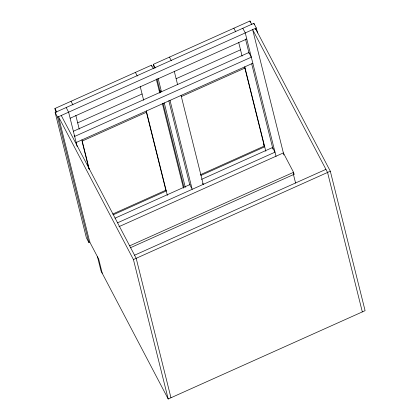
<?xml version="1.0" encoding="UTF-8"?>
<svg xmlns="http://www.w3.org/2000/svg" width="420" height="420" viewBox="0 0 420 420"><rect width="100%" height="100%" fill="white"/><g stroke="black" fill="none" stroke-linecap="round" stroke-linejoin="round"><path stroke-width="0.63" d="M55.849 112.277L54.91 108.507L151.515 65.168L153.416 68.791M154.292 68.114L153.353 64.339L249.958 21L251.858 24.622M89.98 241.915L88.82 242.44L86.378 237.783L55.136 112.476L253.864 23.315L256.31 27.972L257.576 33.065M88.82 242.44L57.577 117.133L256.31 27.972M70.13 118.241L246.782 38.992M77.674 122.866L142.076 93.975M176.117 78.703L240.524 49.807M73.416 131.239L248.871 52.521L251.312 57.178L74.666 136.432L74.12 135.398M76.177 142.496L252.824 63.242M82.21 141.057L146.612 112.161M181.251 96.621L245.059 67.998M112.786 214.022L165.858 190.208L146.365 112.025M200.498 174.667L264.301 146.044L244.808 67.856M113.19 214.798L166.262 190.984L165.181 188.916M200.902 175.445L264.71 146.816L263.487 144.491M115.001 218.195L190.197 184.459M201.537 179.372L272.554 147.515L275 152.171L117.448 222.852M118.907 226.695L283.369 152.911L293.548 172.316L294.053 174.337L130.19 247.853M129.686 245.831L293.548 172.316M134.563 255.203L325.931 169.349M330.32 171.213L365.09 310.669L168.2 399L133.429 259.544L330.32 171.213L255.386 28.387L255.707 29.657M242.823 28.271L245.27 32.928L276.056 156.413M233.856 28.224L235.757 31.846M293.454 173.197L294.053 174.337M169.454 57.12L171.355 60.737M153.353 64.339L155.253 67.961M160.865 92.18L159.778 90.111L156.959 78.797M160.718 92.169L159.904 90.615L160.382 92.521M202.692 183.33L203.233 184.364L181.062 95.44M135.413 72.392L137.314 76.015M71.011 101.283L72.912 104.906M66.176 107.52L68.617 112.177L77.18 146.528M61.257 115.479L136.19 258.31L170.961 397.761M54.91 108.507L56.81 112.13M133.429 259.544L58.495 116.718L89.738 242.025L98.7 259.103L102.228 273.252M55.136 112.476L57.577 117.133M168.2 399L101.005 270.921L97.477 256.772M362.329 311.908L327.563 172.452L252.63 29.626L283.873 154.933M293.444 174.468L295.591 183.078M253.864 23.315L254.184 24.586M249.958 21L250.273 22.255M245.522 39.081L249.175 53.734M251.706 63.887L272.958 149.121M238.655 42.31L242.099 56.133M244.745 66.733L265.813 151.242M174.248 71.201L177.539 84.399M170.021 100.391L192.192 189.32L189.751 184.663L168.845 100.816M158.146 78.424L161.438 91.623M164.246 102.889L185.304 187.336M163.07 103.315L183.965 187.121M156.308 79.254L159.758 93.077M162.409 103.719L183.461 188.16M151.515 65.168L151.825 66.423M140.207 86.473L143.656 100.301M146.297 110.901L167.359 195.384M75.805 115.369L79.249 129.181M81.895 139.792L89.345 169.675M82.12 141.55L88.935 168.887"/></g></svg>
